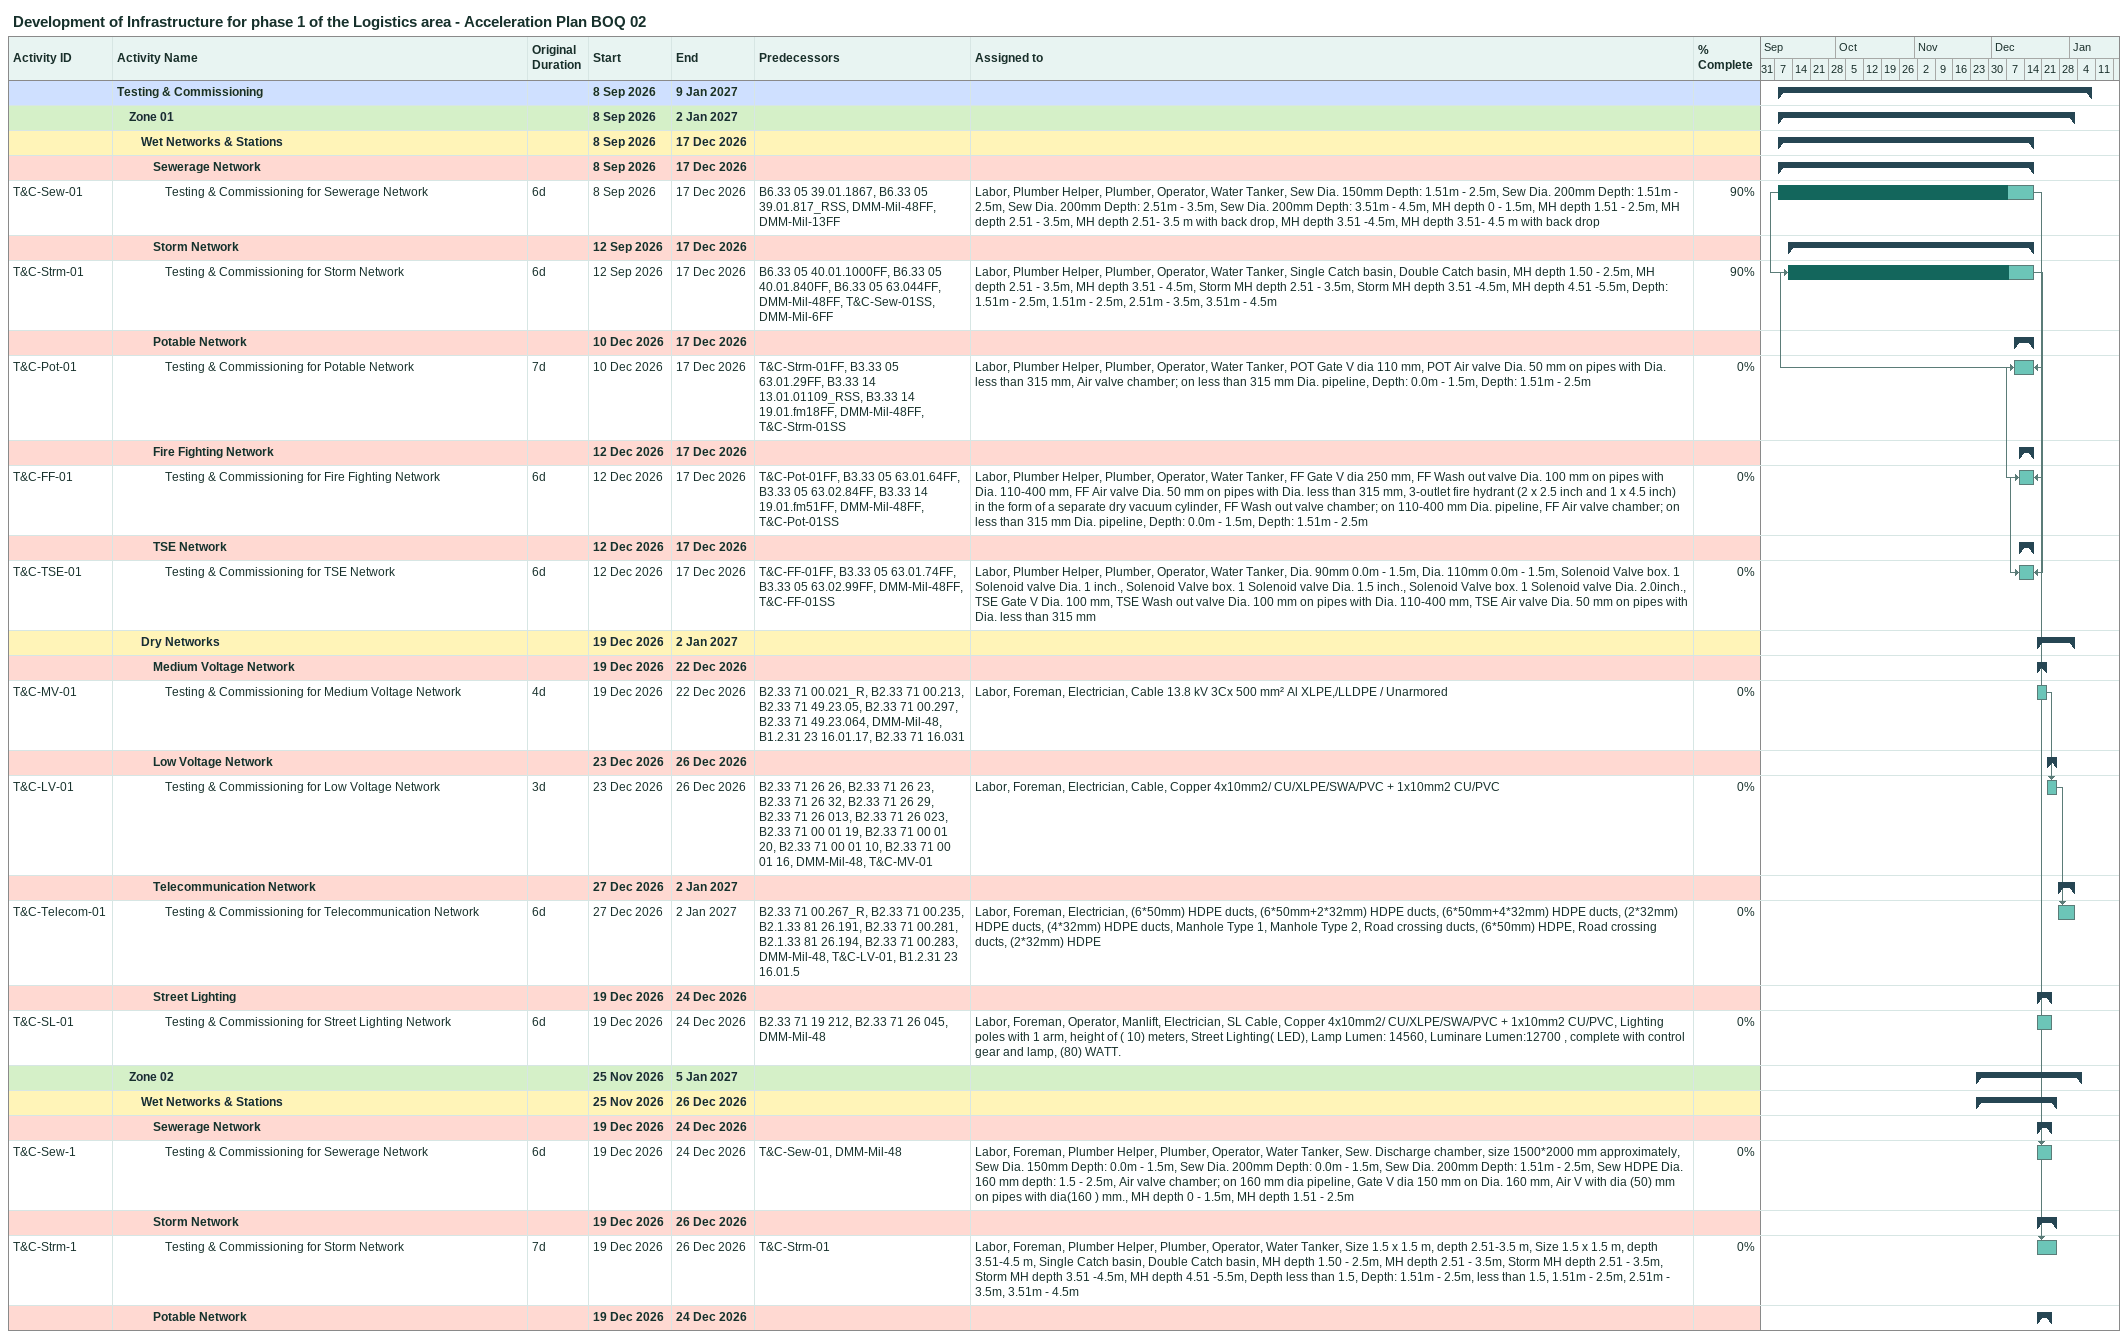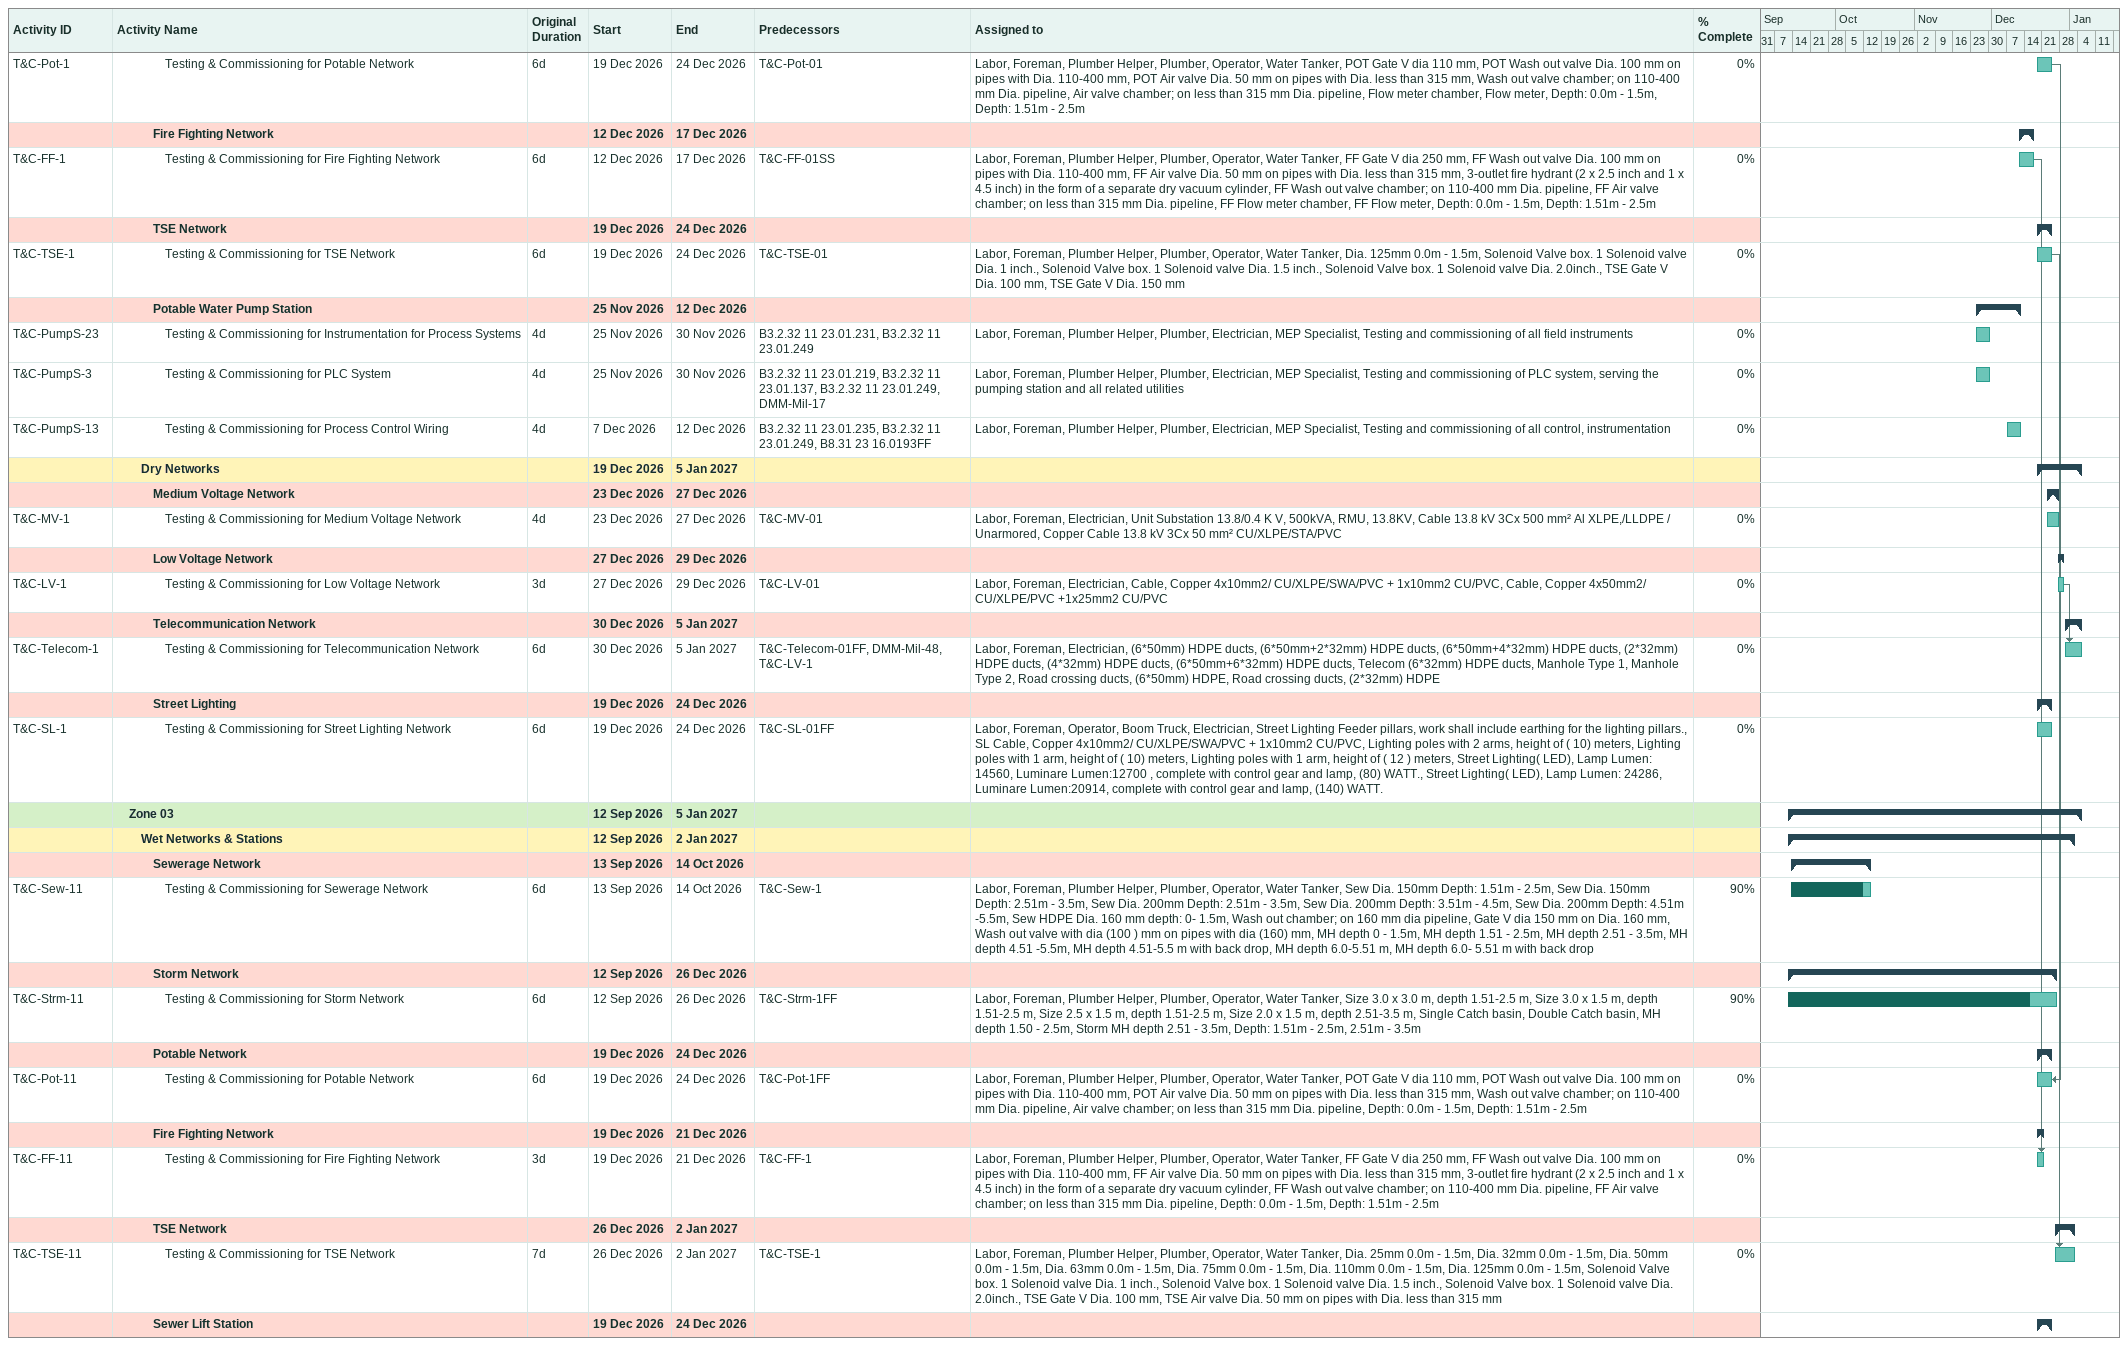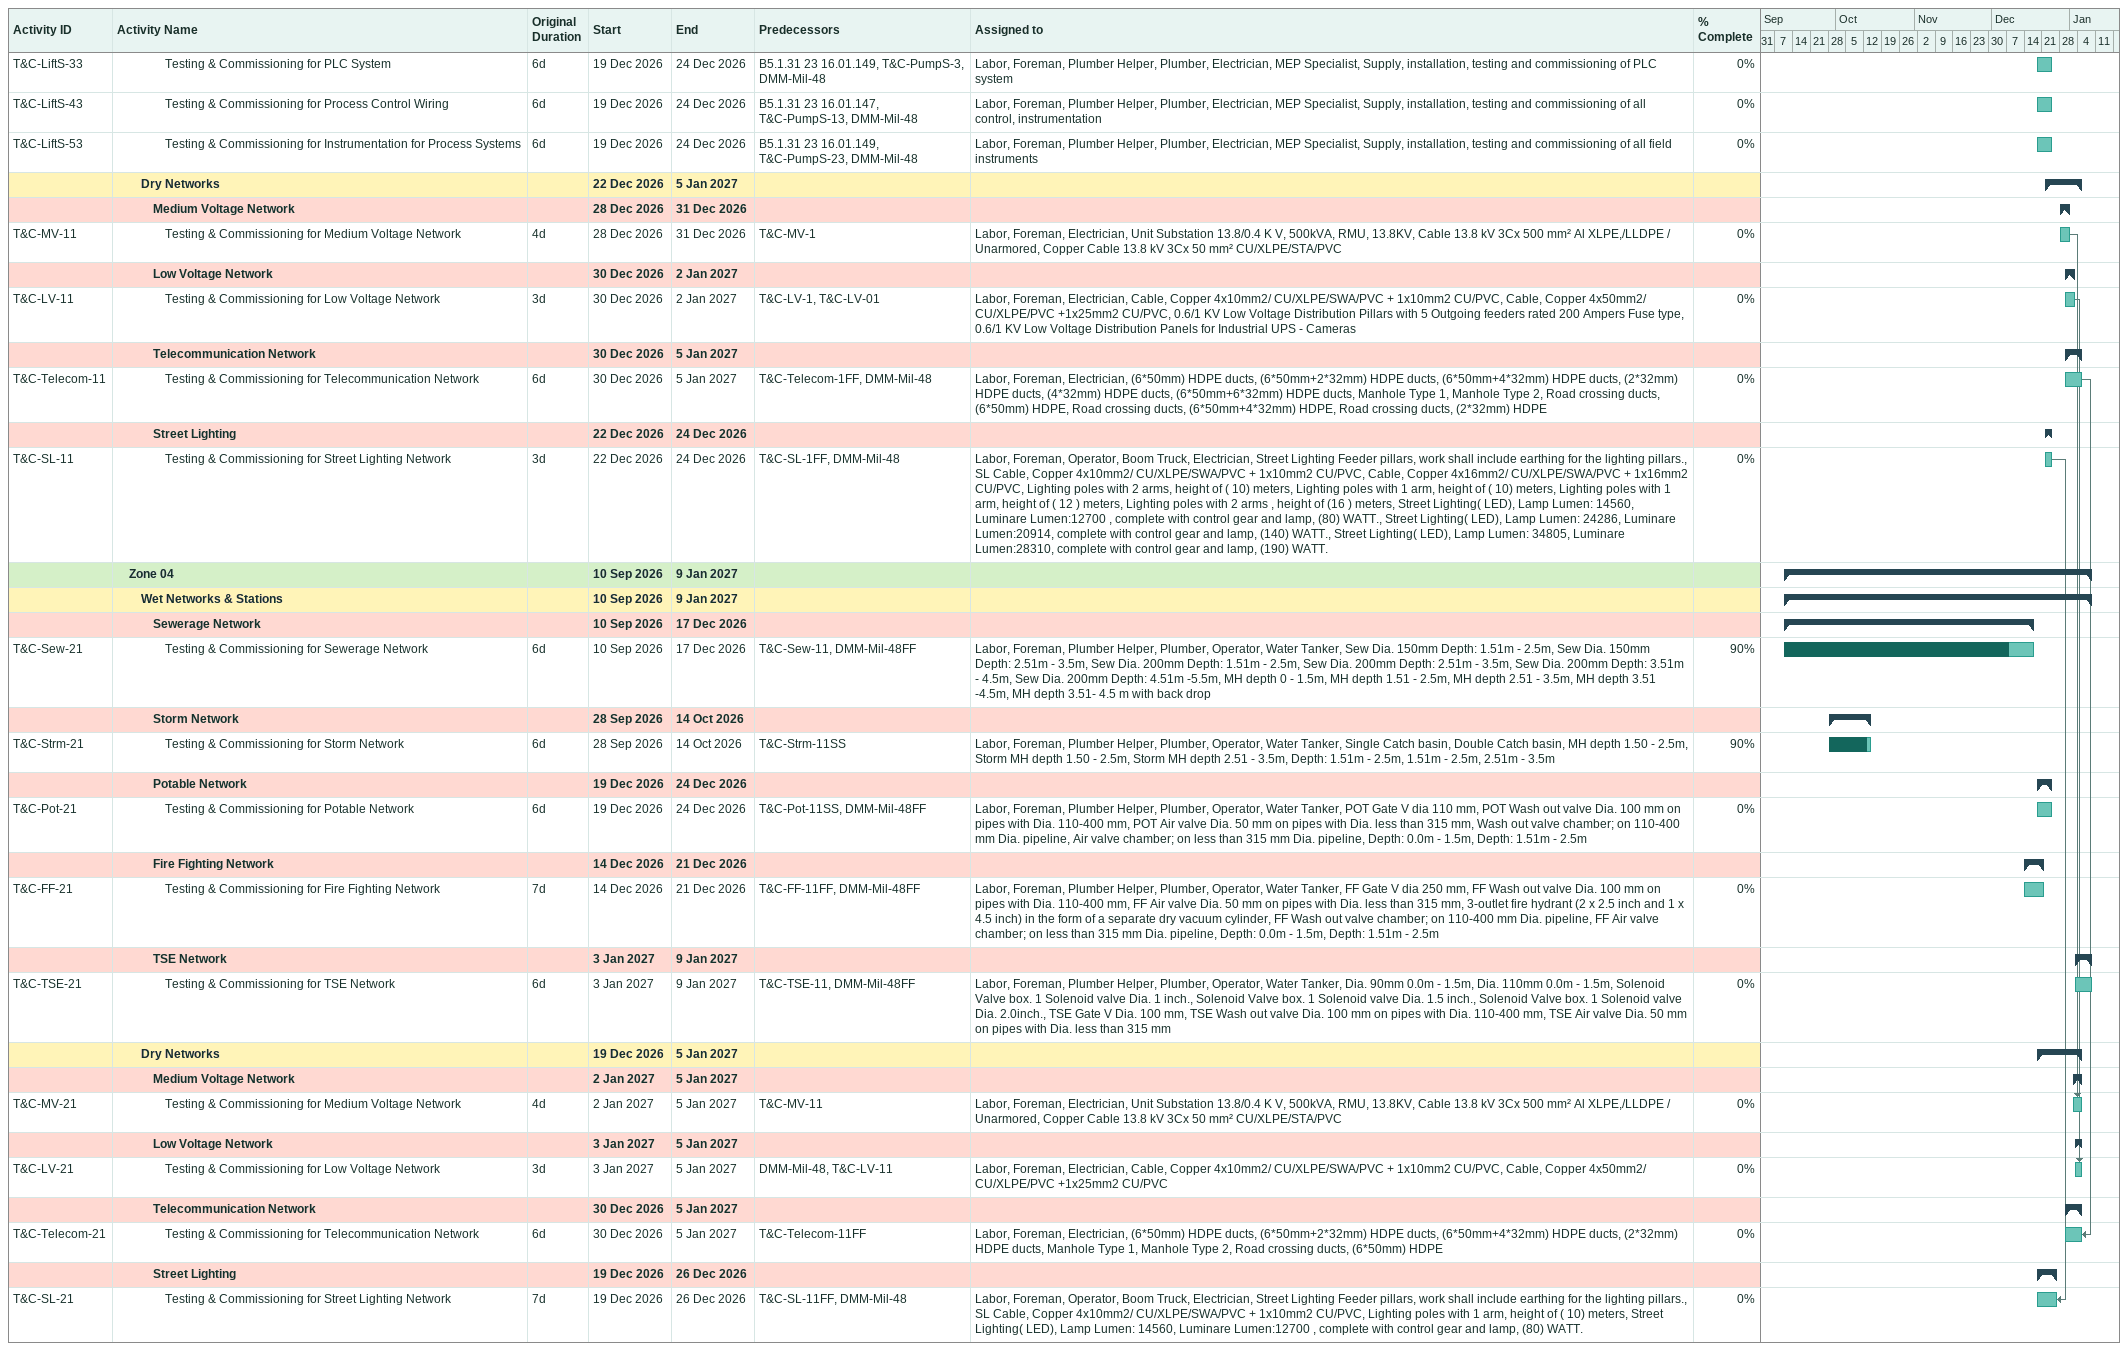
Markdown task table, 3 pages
Development of Infrastructure for phase 1 of the Logistics area - Acceleration Plan BOQ 02

| ID | Level | Task | Original duration | Start | Finish | Predecessors | Resources | % complete |
|---|---|---|---|---|---|---|---|---|
|  | 1 | **Testing & Commissioning** |  | 2026-09-08 | 2027-01-09 |  |  |  |
|  | 2 | **Zone 01** |  | 2026-09-08 | 2027-01-02 |  |  |  |
|  | 3 | **Wet Networks & Stations** |  | 2026-09-08 | 2026-12-17 |  |  |  |
|  | 4 | **Sewerage Network** |  | 2026-09-08 | 2026-12-17 |  |  |  |
| T&C-Sew-01 | 5 | Testing & Commissioning for Sewerage Network | 6d | 2026-09-08 | 2026-12-17 | B6.33 05 39.01.1867, B6.33 05 39.01.817_RSS, DMM-Mil-48FF, DMM-Mil-13FF | Labor, Plumber Helper, Plumber, Operator, Water Tanker, Sew Dia. 150mm Depth: 1.51m - 2.5m, Sew Dia. 200mm Depth: 1.51m - 2.5m, Sew Dia. 200mm Depth: 2.51m - 3.5m, Sew Dia. 200mm Depth: 3.51m - 4.5m, MH depth 0 - 1.5m, MH depth 1.51 - 2.5m, MH depth 2.51 - 3.5m, MH depth 2.51- 3.5 m with back drop, MH depth 3.51 -4.5m, MH depth 3.51- 4.5 m with back drop | 90 |
|  | 4 | **Storm Network** |  | 2026-09-12 | 2026-12-17 |  |  |  |
| T&C-Strm-01 | 5 | Testing & Commissioning for Storm Network | 6d | 2026-09-12 | 2026-12-17 | B6.33 05 40.01.1000FF, B6.33 05 40.01.840FF, B6.33 05 63.044FF, DMM-Mil-48FF, T&C-Sew-01SS, DMM-Mil-6FF | Labor, Plumber Helper, Plumber, Operator, Water Tanker, Single Catch basin, Double Catch basin, MH depth 1.50 - 2.5m, MH depth 2.51 - 3.5m, MH depth 3.51 - 4.5m, Storm MH depth 2.51 - 3.5m, Storm MH depth 3.51 -4.5m, MH depth 4.51 -5.5m, Depth: 1.51m - 2.5m, 1.51m - 2.5m, 2.51m - 3.5m, 3.51m - 4.5m | 90 |
|  | 4 | **Potable Network** |  | 2026-12-10 | 2026-12-17 |  |  |  |
| T&C-Pot-01 | 5 | Testing & Commissioning for Potable Network | 7d | 2026-12-10 | 2026-12-17 | T&C-Strm-01FF, B3.33 05 63.01.29FF, B3.33 14 13.01.01109_RSS, B3.33 14 19.01.fm18FF, DMM-Mil-48FF, T&C-Strm-01SS | Labor, Plumber Helper, Plumber, Operator, Water Tanker, POT Gate V dia 110 mm, POT Air valve Dia. 50 mm on pipes with Dia. less than 315 mm, Air valve chamber; on less than 315 mm Dia. pipeline, Depth: 0.0m - 1.5m, Depth: 1.51m - 2.5m | 0 |
|  | 4 | **Fire Fighting Network** |  | 2026-12-12 | 2026-12-17 |  |  |  |
| T&C-FF-01 | 5 | Testing & Commissioning for Fire Fighting Network | 6d | 2026-12-12 | 2026-12-17 | T&C-Pot-01FF, B3.33 05 63.01.64FF, B3.33 05 63.02.84FF, B3.33 14 19.01.fm51FF, DMM-Mil-48FF, T&C-Pot-01SS | Labor, Plumber Helper, Plumber, Operator, Water Tanker, FF Gate V dia 250 mm, FF Wash out valve Dia. 100 mm on pipes with Dia. 110-400 mm, FF Air valve Dia. 50 mm on pipes with Dia. less than 315 mm, 3-outlet fire hydrant (2 x 2.5 inch and 1 x 4.5 inch) in the form of a separate dry vacuum cylinder, FF Wash out valve chamber; on 110-400 mm Dia. pipeline, FF Air valve chamber; on less than 315 mm Dia. pipeline, Depth: 0.0m - 1.5m, Depth: 1.51m - 2.5m | 0 |
|  | 4 | **TSE Network** |  | 2026-12-12 | 2026-12-17 |  |  |  |
| T&C-TSE-01 | 5 | Testing & Commissioning for TSE Network | 6d | 2026-12-12 | 2026-12-17 | T&C-FF-01FF, B3.33 05 63.01.74FF, B3.33 05 63.02.99FF, DMM-Mil-48FF, T&C-FF-01SS | Labor, Plumber Helper, Plumber, Operator, Water Tanker, Dia. 90mm 0.0m - 1.5m, Dia. 110mm 0.0m - 1.5m, Solenoid Valve box. 1 Solenoid valve Dia. 1 inch., Solenoid Valve box. 1 Solenoid valve Dia. 1.5 inch., Solenoid Valve box. 1 Solenoid valve Dia. 2.0inch., TSE Gate V Dia. 100 mm, TSE Wash out valve Dia. 100 mm on pipes with Dia. 110-400 mm, TSE Air valve Dia. 50 mm on pipes with Dia. less than 315 mm | 0 |
|  | 3 | **Dry Networks** |  | 2026-12-19 | 2027-01-02 |  |  |  |
|  | 4 | **Medium Voltage Network** |  | 2026-12-19 | 2026-12-22 |  |  |  |
| T&C-MV-01 | 5 | Testing & Commissioning for Medium Voltage Network | 4d | 2026-12-19 | 2026-12-22 | B2.33 71 00.021_R, B2.33 71 00.213, B2.33 71 49.23.05, B2.33 71 00.297, B2.33 71 49.23.064, DMM-Mil-48, B1.2.31 23 16.01.17, B2.33 71 16.031 | Labor, Foreman, Electrician, Cable 13.8 kV 3Cx 500 mm² Al XLPE,/LLDPE / Unarmored | 0 |
|  | 4 | **Low Voltage Network** |  | 2026-12-23 | 2026-12-26 |  |  |  |
| T&C-LV-01 | 5 | Testing & Commissioning for Low Voltage Network | 3d | 2026-12-23 | 2026-12-26 | B2.33 71 26 26, B2.33 71 26 23, B2.33 71 26 32, B2.33 71 26 29, B2.33 71 26 013, B2.33 71 26 023, B2.33 71 00 01 19, B2.33 71 00 01 20, B2.33 71 00 01 10, B2.33 71 00 01 16, DMM-Mil-48, T&C-MV-01 | Labor, Foreman, Electrician, Cable, Copper 4x10mm2/ CU/XLPE/SWA/PVC + 1x10mm2 CU/PVC | 0 |
|  | 4 | **Telecommunication Network** |  | 2026-12-27 | 2027-01-02 |  |  |  |
| T&C-Telecom-01 | 5 | Testing & Commissioning for Telecommunication Network | 6d | 2026-12-27 | 2027-01-02 | B2.33 71 00.267_R, B2.33 71 00.235, B2.1.33 81 26.191, B2.33 71 00.281, B2.1.33 81 26.194, B2.33 71 00.283, DMM-Mil-48, T&C-LV-01, B1.2.31 23 16.01.5 | Labor, Foreman, Electrician, (6*50mm) HDPE ducts, (6*50mm+2*32mm) HDPE ducts, (6*50mm+4*32mm) HDPE ducts, (2*32mm) HDPE ducts, (4*32mm) HDPE ducts, Manhole Type 1, Manhole Type 2, Road crossing ducts, (6*50mm) HDPE, Road crossing ducts, (2*32mm) HDPE | 0 |
|  | 4 | **Street Lighting** |  | 2026-12-19 | 2026-12-24 |  |  |  |
| T&C-SL-01 | 5 | Testing & Commissioning for Street Lighting Network | 6d | 2026-12-19 | 2026-12-24 | B2.33 71 19 212, B2.33 71 26 045, DMM-Mil-48 | Labor, Foreman, Operator, Manlift, Electrician, SL Cable, Copper 4x10mm2/ CU/XLPE/SWA/PVC + 1x10mm2 CU/PVC, Lighting poles with 1 arm, height of ( 10) meters, Street Lighting( LED), Lamp Lumen: 14560, Luminare Lumen:12700 , complete with control gear and lamp, (80) WATT. | 0 |
|  | 2 | **Zone 02** |  | 2026-11-25 | 2027-01-05 |  |  |  |
|  | 3 | **Wet Networks & Stations** |  | 2026-11-25 | 2026-12-26 |  |  |  |
|  | 4 | **Sewerage Network** |  | 2026-12-19 | 2026-12-24 |  |  |  |
| T&C-Sew-1 | 5 | Testing & Commissioning for Sewerage Network | 6d | 2026-12-19 | 2026-12-24 | T&C-Sew-01, DMM-Mil-48 | Labor, Foreman, Plumber Helper, Plumber, Operator, Water Tanker, Sew. Discharge chamber, size 1500*2000 mm approximately, Sew Dia. 150mm Depth: 0.0m - 1.5m, Sew Dia. 200mm Depth: 0.0m - 1.5m, Sew Dia. 200mm Depth: 1.51m - 2.5m, Sew HDPE Dia. 160 mm depth: 1.5 - 2.5m, Air valve chamber; on 160 mm dia pipeline, Gate V dia 150 mm on Dia. 160 mm, Air V with dia (50) mm on pipes with dia(160 ) mm., MH depth 0 - 1.5m, MH depth 1.51 - 2.5m | 0 |
|  | 4 | **Storm Network** |  | 2026-12-19 | 2026-12-26 |  |  |  |
| T&C-Strm-1 | 5 | Testing & Commissioning for Storm Network | 7d | 2026-12-19 | 2026-12-26 | T&C-Strm-01 | Labor, Foreman, Plumber Helper, Plumber, Operator, Water Tanker, Size 1.5 x 1.5 m, depth 2.51-3.5 m, Size 1.5 x 1.5 m, depth 3.51-4.5 m, Single Catch basin, Double Catch basin, MH depth 1.50 - 2.5m, MH depth 2.51 - 3.5m, Storm MH depth 2.51 - 3.5m, Storm MH depth 3.51 -4.5m, MH depth 4.51 -5.5m, Depth less than 1.5, Depth: 1.51m - 2.5m, less than 1.5, 1.51m - 2.5m, 2.51m - 3.5m, 3.51m - 4.5m | 0 |
|  | 4 | **Potable Network** |  | 2026-12-19 | 2026-12-24 |  |  |  |
| T&C-Pot-1 | 5 | Testing & Commissioning for Potable Network | 6d | 2026-12-19 | 2026-12-24 | T&C-Pot-01 | Labor, Foreman, Plumber Helper, Plumber, Operator, Water Tanker, POT Gate V dia 110 mm, POT Wash out valve Dia. 100 mm on pipes with Dia. 110-400 mm, POT Air valve Dia. 50 mm on pipes with Dia. less than 315 mm, Wash out valve chamber; on 110-400 mm Dia. pipeline, Air valve chamber; on less than 315 mm Dia. pipeline, Flow meter chamber, Flow meter, Depth: 0.0m - 1.5m, Depth: 1.51m - 2.5m | 0 |
|  | 4 | **Fire Fighting Network** |  | 2026-12-12 | 2026-12-17 |  |  |  |
| T&C-FF-1 | 5 | Testing & Commissioning for Fire Fighting Network | 6d | 2026-12-12 | 2026-12-17 | T&C-FF-01SS | Labor, Foreman, Plumber Helper, Plumber, Operator, Water Tanker, FF Gate V dia 250 mm, FF Wash out valve Dia. 100 mm on pipes with Dia. 110-400 mm, FF Air valve Dia. 50 mm on pipes with Dia. less than 315 mm, 3-outlet fire hydrant (2 x 2.5 inch and 1 x 4.5 inch) in the form of a separate dry vacuum cylinder, FF Wash out valve chamber; on 110-400 mm Dia. pipeline, FF Air valve chamber; on less than 315 mm Dia. pipeline, FF Flow meter chamber, FF Flow meter, Depth: 0.0m - 1.5m, Depth: 1.51m - 2.5m | 0 |
|  | 4 | **TSE Network** |  | 2026-12-19 | 2026-12-24 |  |  |  |
| T&C-TSE-1 | 5 | Testing & Commissioning for TSE Network | 6d | 2026-12-19 | 2026-12-24 | T&C-TSE-01 | Labor, Foreman, Plumber Helper, Plumber, Operator, Water Tanker, Dia. 125mm 0.0m - 1.5m, Solenoid Valve box. 1 Solenoid valve Dia. 1 inch., Solenoid Valve box. 1 Solenoid valve Dia. 1.5 inch., Solenoid Valve box. 1 Solenoid valve Dia. 2.0inch., TSE Gate V Dia. 100 mm, TSE Gate V Dia. 150 mm | 0 |
|  | 4 | **Potable Water Pump Station** |  | 2026-11-25 | 2026-12-12 |  |  |  |
| T&C-PumpS-23 | 5 | Testing & Commissioning for Instrumentation for Process Systems | 4d | 2026-11-25 | 2026-11-30 | B3.2.32 11 23.01.231, B3.2.32 11 23.01.249 | Labor, Foreman, Plumber Helper, Plumber, Electrician, MEP Specialist, Testing and commissioning of all field instruments | 0 |
| T&C-PumpS-3 | 5 | Testing & Commissioning for PLC System | 4d | 2026-11-25 | 2026-11-30 | B3.2.32 11 23.01.219, B3.2.32 11 23.01.137, B3.2.32 11 23.01.249, DMM-Mil-17 | Labor, Foreman, Plumber Helper, Plumber, Electrician, MEP Specialist, Testing and commissioning of PLC system, serving the pumping station and all related utilities | 0 |
| T&C-PumpS-13 | 5 | Testing & Commissioning for Process Control Wiring | 4d | 2026-12-07 | 2026-12-12 | B3.2.32 11 23.01.235, B3.2.32 11 23.01.249, B8.31 23 16.0193FF | Labor, Foreman, Plumber Helper, Plumber, Electrician, MEP Specialist, Testing and commissioning of all control, instrumentation | 0 |
|  | 3 | **Dry Networks** |  | 2026-12-19 | 2027-01-05 |  |  |  |
|  | 4 | **Medium Voltage Network** |  | 2026-12-23 | 2026-12-27 |  |  |  |
| T&C-MV-1 | 5 | Testing & Commissioning for Medium Voltage Network | 4d | 2026-12-23 | 2026-12-27 | T&C-MV-01 | Labor, Foreman, Electrician, Unit Substation 13.8/0.4 K V, 500kVA, RMU, 13.8KV, Cable 13.8 kV 3Cx 500 mm² Al XLPE,/LLDPE / Unarmored, Copper Cable 13.8 kV 3Cx 50 mm² CU/XLPE/STA/PVC | 0 |
|  | 4 | **Low Voltage Network** |  | 2026-12-27 | 2026-12-29 |  |  |  |
| T&C-LV-1 | 5 | Testing & Commissioning for Low Voltage Network | 3d | 2026-12-27 | 2026-12-29 | T&C-LV-01 | Labor, Foreman, Electrician, Cable, Copper 4x10mm2/ CU/XLPE/SWA/PVC + 1x10mm2 CU/PVC, Cable, Copper 4x50mm2/ CU/XLPE/PVC +1x25mm2 CU/PVC | 0 |
|  | 4 | **Telecommunication Network** |  | 2026-12-30 | 2027-01-05 |  |  |  |
| T&C-Telecom-1 | 5 | Testing & Commissioning for Telecommunication Network | 6d | 2026-12-30 | 2027-01-05 | T&C-Telecom-01FF, DMM-Mil-48, T&C-LV-1 | Labor, Foreman, Electrician, (6*50mm) HDPE ducts, (6*50mm+2*32mm) HDPE ducts, (6*50mm+4*32mm) HDPE ducts, (2*32mm) HDPE ducts, (4*32mm) HDPE ducts, (6*50mm+6*32mm) HDPE ducts, Telecom (6*32mm) HDPE ducts, Manhole Type 1, Manhole Type 2, Road crossing ducts, (6*50mm) HDPE, Road crossing ducts, (2*32mm) HDPE | 0 |
|  | 4 | **Street Lighting** |  | 2026-12-19 | 2026-12-24 |  |  |  |
| T&C-SL-1 | 5 | Testing & Commissioning for Street Lighting Network | 6d | 2026-12-19 | 2026-12-24 | T&C-SL-01FF | Labor, Foreman, Operator, Boom Truck, Electrician, Street Lighting Feeder pillars, work shall include earthing for the lighting pillars., SL Cable, Copper 4x10mm2/ CU/XLPE/SWA/PVC + 1x10mm2 CU/PVC, Lighting poles with 2 arms, height of ( 10) meters, Lighting poles with 1 arm, height of ( 10) meters, Lighting poles with 1 arm, height of ( 12 ) meters, Street Lighting( LED), Lamp Lumen: 14560, Luminare Lumen:12700 , complete with control gear and lamp, (80) WATT., Street Lighting( LED), Lamp Lumen: 24286, Luminare Lumen:20914, complete with control gear and lamp, (140) WATT. | 0 |
|  | 2 | **Zone 03** |  | 2026-09-12 | 2027-01-05 |  |  |  |
|  | 3 | **Wet Networks & Stations** |  | 2026-09-12 | 2027-01-02 |  |  |  |
|  | 4 | **Sewerage Network** |  | 2026-09-13 | 2026-10-14 |  |  |  |
| T&C-Sew-11 | 5 | Testing & Commissioning for Sewerage Network | 6d | 2026-09-13 | 2026-10-14 | T&C-Sew-1 | Labor, Foreman, Plumber Helper, Plumber, Operator, Water Tanker, Sew Dia. 150mm Depth: 1.51m - 2.5m, Sew Dia. 150mm Depth: 2.51m - 3.5m, Sew Dia. 200mm Depth: 2.51m - 3.5m, Sew Dia. 200mm Depth: 3.51m - 4.5m, Sew Dia. 200mm Depth: 4.51m -5.5m, Sew HDPE Dia. 160 mm depth: 0- 1.5m, Wash out chamber; on 160 mm dia pipeline, Gate V dia 150 mm on Dia. 160 mm, Wash out valve with dia (100 ) mm on pipes with dia (160) mm, MH depth 0 - 1.5m, MH depth 1.51 - 2.5m, MH depth 2.51 - 3.5m, MH depth 4.51 -5.5m, MH depth 4.51-5.5 m with back drop, MH depth 6.0-5.51 m, MH depth 6.0- 5.51 m with back drop | 90 |
|  | 4 | **Storm Network** |  | 2026-09-12 | 2026-12-26 |  |  |  |
| T&C-Strm-11 | 5 | Testing & Commissioning for Storm Network | 6d | 2026-09-12 | 2026-12-26 | T&C-Strm-1FF | Labor, Foreman, Plumber Helper, Plumber, Operator, Water Tanker, Size 3.0 x 3.0 m, depth 1.51-2.5 m, Size 3.0 x 1.5 m, depth 1.51-2.5 m, Size 2.5 x 1.5 m, depth 1.51-2.5 m, Size 2.0 x 1.5 m, depth 2.51-3.5 m, Single Catch basin, Double Catch basin, MH depth 1.50 - 2.5m, Storm MH depth 2.51 - 3.5m, Depth: 1.51m - 2.5m, 2.51m - 3.5m | 90 |
|  | 4 | **Potable Network** |  | 2026-12-19 | 2026-12-24 |  |  |  |
| T&C-Pot-11 | 5 | Testing & Commissioning for Potable Network | 6d | 2026-12-19 | 2026-12-24 | T&C-Pot-1FF | Labor, Foreman, Plumber Helper, Plumber, Operator, Water Tanker, POT Gate V dia 110 mm, POT Wash out valve Dia. 100 mm on pipes with Dia. 110-400 mm, POT Air valve Dia. 50 mm on pipes with Dia. less than 315 mm, Wash out valve chamber; on 110-400 mm Dia. pipeline, Air valve chamber; on less than 315 mm Dia. pipeline, Depth: 0.0m - 1.5m, Depth: 1.51m - 2.5m | 0 |
|  | 4 | **Fire Fighting Network** |  | 2026-12-19 | 2026-12-21 |  |  |  |
| T&C-FF-11 | 5 | Testing & Commissioning for Fire Fighting Network | 3d | 2026-12-19 | 2026-12-21 | T&C-FF-1 | Labor, Foreman, Plumber Helper, Plumber, Operator, Water Tanker, FF Gate V dia 250 mm, FF Wash out valve Dia. 100 mm on pipes with Dia. 110-400 mm, FF Air valve Dia. 50 mm on pipes with Dia. less than 315 mm, 3-outlet fire hydrant (2 x 2.5 inch and 1 x 4.5 inch) in the form of a separate dry vacuum cylinder, FF Wash out valve chamber; on 110-400 mm Dia. pipeline, FF Air valve chamber; on less than 315 mm Dia. pipeline, Depth: 0.0m - 1.5m, Depth: 1.51m - 2.5m | 0 |
|  | 4 | **TSE Network** |  | 2026-12-26 | 2027-01-02 |  |  |  |
| T&C-TSE-11 | 5 | Testing & Commissioning for TSE Network | 7d | 2026-12-26 | 2027-01-02 | T&C-TSE-1 | Labor, Foreman, Plumber Helper, Plumber, Operator, Water Tanker, Dia. 25mm 0.0m - 1.5m, Dia. 32mm 0.0m - 1.5m, Dia. 50mm 0.0m - 1.5m, Dia. 63mm 0.0m - 1.5m, Dia. 75mm 0.0m - 1.5m, Dia. 110mm 0.0m - 1.5m, Dia. 125mm 0.0m - 1.5m, Solenoid Valve box. 1 Solenoid valve Dia. 1 inch., Solenoid Valve box. 1 Solenoid valve Dia. 1.5 inch., Solenoid Valve box. 1 Solenoid valve Dia. 2.0inch., TSE Gate V Dia. 100 mm, TSE Air valve Dia. 50 mm on pipes with Dia. less than 315 mm | 0 |
|  | 4 | **Sewer Lift Station** |  | 2026-12-19 | 2026-12-24 |  |  |  |
| T&C-LiftS-33 | 5 | Testing & Commissioning for PLC System | 6d | 2026-12-19 | 2026-12-24 | B5.1.31 23 16.01.149, T&C-PumpS-3, DMM-Mil-48 | Labor, Foreman, Plumber Helper, Plumber, Electrician, MEP Specialist, Supply, installation, testing and commissioning of PLC system | 0 |
| T&C-LiftS-43 | 5 | Testing & Commissioning for Process Control Wiring | 6d | 2026-12-19 | 2026-12-24 | B5.1.31 23 16.01.147, T&C-PumpS-13, DMM-Mil-48 | Labor, Foreman, Plumber Helper, Plumber, Electrician, MEP Specialist, Supply, installation, testing and commissioning of all control, instrumentation | 0 |
| T&C-LiftS-53 | 5 | Testing & Commissioning for Instrumentation for Process Systems | 6d | 2026-12-19 | 2026-12-24 | B5.1.31 23 16.01.149, T&C-PumpS-23, DMM-Mil-48 | Labor, Foreman, Plumber Helper, Plumber, Electrician, MEP Specialist, Supply, installation, testing and commissioning of all field instruments | 0 |
|  | 3 | **Dry Networks** |  | 2026-12-22 | 2027-01-05 |  |  |  |
|  | 4 | **Medium Voltage Network** |  | 2026-12-28 | 2026-12-31 |  |  |  |
| T&C-MV-11 | 5 | Testing & Commissioning for Medium Voltage Network | 4d | 2026-12-28 | 2026-12-31 | T&C-MV-1 | Labor, Foreman, Electrician, Unit Substation 13.8/0.4 K V, 500kVA, RMU, 13.8KV, Cable 13.8 kV 3Cx 500 mm² Al XLPE,/LLDPE / Unarmored, Copper Cable 13.8 kV 3Cx 50 mm² CU/XLPE/STA/PVC | 0 |
|  | 4 | **Low Voltage Network** |  | 2026-12-30 | 2027-01-02 |  |  |  |
| T&C-LV-11 | 5 | Testing & Commissioning for Low Voltage Network | 3d | 2026-12-30 | 2027-01-02 | T&C-LV-1, T&C-LV-01 | Labor, Foreman, Electrician, Cable, Copper 4x10mm2/ CU/XLPE/SWA/PVC + 1x10mm2 CU/PVC, Cable, Copper 4x50mm2/ CU/XLPE/PVC +1x25mm2 CU/PVC, 0.6/1 KV Low Voltage Distribution Pillars with 5 Outgoing feeders rated 200 Ampers Fuse type, 0.6/1 KV Low Voltage Distribution Panels for Industrial UPS - Cameras | 0 |
|  | 4 | **Telecommunication Network** |  | 2026-12-30 | 2027-01-05 |  |  |  |
| T&C-Telecom-11 | 5 | Testing & Commissioning for Telecommunication Network | 6d | 2026-12-30 | 2027-01-05 | T&C-Telecom-1FF, DMM-Mil-48 | Labor, Foreman, Electrician, (6*50mm) HDPE ducts, (6*50mm+2*32mm) HDPE ducts, (6*50mm+4*32mm) HDPE ducts, (2*32mm) HDPE ducts, (4*32mm) HDPE ducts, (6*50mm+6*32mm) HDPE ducts, Manhole Type 1, Manhole Type 2, Road crossing ducts, (6*50mm) HDPE, Road crossing ducts, (6*50mm+4*32mm) HDPE, Road crossing ducts, (2*32mm) HDPE | 0 |
|  | 4 | **Street Lighting** |  | 2026-12-22 | 2026-12-24 |  |  |  |
| T&C-SL-11 | 5 | Testing & Commissioning for Street Lighting Network | 3d | 2026-12-22 | 2026-12-24 | T&C-SL-1FF, DMM-Mil-48 | Labor, Foreman, Operator, Boom Truck, Electrician, Street Lighting Feeder pillars, work shall include earthing for the lighting pillars., SL Cable, Copper 4x10mm2/ CU/XLPE/SWA/PVC + 1x10mm2 CU/PVC, Cable, Copper 4x16mm2/ CU/XLPE/SWA/PVC + 1x16mm2 CU/PVC, Lighting poles with 2 arms, height of ( 10) meters, Lighting poles with 1 arm, height of ( 10) meters, Lighting poles with 1 arm, height of ( 12 ) meters, Lighting poles with 2 arms , height of (16 ) meters, Street Lighting( LED), Lamp Lumen: 14560, Luminare Lumen:12700 , complete with control gear and lamp, (80) WATT., Street Lighting( LED), Lamp Lumen: 24286, Luminare Lumen:20914, complete with control gear and lamp, (140) WATT., Street Lighting( LED), Lamp Lumen: 34805, Luminare Lumen:28310, complete with control gear and lamp, (190) WATT. | 0 |
|  | 2 | **Zone 04** |  | 2026-09-10 | 2027-01-09 |  |  |  |
|  | 3 | **Wet Networks & Stations** |  | 2026-09-10 | 2027-01-09 |  |  |  |
|  | 4 | **Sewerage Network** |  | 2026-09-10 | 2026-12-17 |  |  |  |
| T&C-Sew-21 | 5 | Testing & Commissioning for Sewerage Network | 6d | 2026-09-10 | 2026-12-17 | T&C-Sew-11, DMM-Mil-48FF | Labor, Foreman, Plumber Helper, Plumber, Operator, Water Tanker, Sew Dia. 150mm Depth: 1.51m - 2.5m, Sew Dia. 150mm Depth: 2.51m - 3.5m, Sew Dia. 200mm Depth: 1.51m - 2.5m, Sew Dia. 200mm Depth: 2.51m - 3.5m, Sew Dia. 200mm Depth: 3.51m - 4.5m, Sew Dia. 200mm Depth: 4.51m -5.5m, MH depth 0 - 1.5m, MH depth 1.51 - 2.5m, MH depth 2.51 - 3.5m, MH depth 3.51 -4.5m, MH depth 3.51- 4.5 m with back drop | 90 |
|  | 4 | **Storm Network** |  | 2026-09-28 | 2026-10-14 |  |  |  |
| T&C-Strm-21 | 5 | Testing & Commissioning for Storm Network | 6d | 2026-09-28 | 2026-10-14 | T&C-Strm-11SS | Labor, Foreman, Plumber Helper, Plumber, Operator, Water Tanker, Single Catch basin, Double Catch basin, MH depth 1.50 - 2.5m, Storm MH depth 1.50 - 2.5m, Storm MH depth 2.51 - 3.5m, Depth: 1.51m - 2.5m, 1.51m - 2.5m, 2.51m - 3.5m | 90 |
|  | 4 | **Potable Network** |  | 2026-12-19 | 2026-12-24 |  |  |  |
| T&C-Pot-21 | 5 | Testing & Commissioning for Potable Network | 6d | 2026-12-19 | 2026-12-24 | T&C-Pot-11SS, DMM-Mil-48FF | Labor, Foreman, Plumber Helper, Plumber, Operator, Water Tanker, POT Gate V dia 110 mm, POT Wash out valve Dia. 100 mm on pipes with Dia. 110-400 mm, POT Air valve Dia. 50 mm on pipes with Dia. less than 315 mm, Wash out valve chamber; on 110-400 mm Dia. pipeline, Air valve chamber; on less than 315 mm Dia. pipeline, Depth: 0.0m - 1.5m, Depth: 1.51m - 2.5m | 0 |
|  | 4 | **Fire Fighting Network** |  | 2026-12-14 | 2026-12-21 |  |  |  |
| T&C-FF-21 | 5 | Testing & Commissioning for Fire Fighting Network | 7d | 2026-12-14 | 2026-12-21 | T&C-FF-11FF, DMM-Mil-48FF | Labor, Foreman, Plumber Helper, Plumber, Operator, Water Tanker, FF Gate V dia 250 mm, FF Wash out valve Dia. 100 mm on pipes with Dia. 110-400 mm, FF Air valve Dia. 50 mm on pipes with Dia. less than 315 mm, 3-outlet fire hydrant (2 x 2.5 inch and 1 x 4.5 inch) in the form of a separate dry vacuum cylinder, FF Wash out valve chamber; on 110-400 mm Dia. pipeline, FF Air valve chamber; on less than 315 mm Dia. pipeline, Depth: 0.0m - 1.5m, Depth: 1.51m - 2.5m | 0 |
|  | 4 | **TSE Network** |  | 2027-01-03 | 2027-01-09 |  |  |  |
| T&C-TSE-21 | 5 | Testing & Commissioning for TSE Network | 6d | 2027-01-03 | 2027-01-09 | T&C-TSE-11, DMM-Mil-48FF | Labor, Foreman, Plumber Helper, Plumber, Operator, Water Tanker, Dia. 90mm 0.0m - 1.5m, Dia. 110mm 0.0m - 1.5m, Solenoid Valve box. 1 Solenoid valve Dia. 1 inch., Solenoid Valve box. 1 Solenoid valve Dia. 1.5 inch., Solenoid Valve box. 1 Solenoid valve Dia. 2.0inch., TSE Gate V Dia. 100 mm, TSE Wash out valve Dia. 100 mm on pipes with Dia. 110-400 mm, TSE Air valve Dia. 50 mm on pipes with Dia. less than 315 mm | 0 |
|  | 3 | **Dry Networks** |  | 2026-12-19 | 2027-01-05 |  |  |  |
|  | 4 | **Medium Voltage Network** |  | 2027-01-02 | 2027-01-05 |  |  |  |
| T&C-MV-21 | 5 | Testing & Commissioning for Medium Voltage Network | 4d | 2027-01-02 | 2027-01-05 | T&C-MV-11 | Labor, Foreman, Electrician, Unit Substation 13.8/0.4 K V, 500kVA, RMU, 13.8KV, Cable 13.8 kV 3Cx 500 mm² Al XLPE,/LLDPE / Unarmored, Copper Cable 13.8 kV 3Cx 50 mm² CU/XLPE/STA/PVC | 0 |
|  | 4 | **Low Voltage Network** |  | 2027-01-03 | 2027-01-05 |  |  |  |
| T&C-LV-21 | 5 | Testing & Commissioning for Low Voltage Network | 3d | 2027-01-03 | 2027-01-05 | DMM-Mil-48, T&C-LV-11 | Labor, Foreman, Electrician, Cable, Copper 4x10mm2/ CU/XLPE/SWA/PVC + 1x10mm2 CU/PVC, Cable, Copper 4x50mm2/ CU/XLPE/PVC +1x25mm2 CU/PVC | 0 |
|  | 4 | **Telecommunication Network** |  | 2026-12-30 | 2027-01-05 |  |  |  |
| T&C-Telecom-21 | 5 | Testing & Commissioning for Telecommunication Network | 6d | 2026-12-30 | 2027-01-05 | T&C-Telecom-11FF | Labor, Foreman, Electrician, (6*50mm) HDPE ducts, (6*50mm+2*32mm) HDPE ducts, (6*50mm+4*32mm) HDPE ducts, (2*32mm) HDPE ducts, Manhole Type 1, Manhole Type 2, Road crossing ducts, (6*50mm) HDPE | 0 |
|  | 4 | **Street Lighting** |  | 2026-12-19 | 2026-12-26 |  |  |  |
| T&C-SL-21 | 5 | Testing & Commissioning for Street Lighting Network | 7d | 2026-12-19 | 2026-12-26 | T&C-SL-11FF, DMM-Mil-48 | Labor, Foreman, Operator, Boom Truck, Electrician, Street Lighting Feeder pillars, work shall include earthing for the lighting pillars., SL Cable, Copper 4x10mm2/ CU/XLPE/SWA/PVC + 1x10mm2 CU/PVC, Lighting poles with 1 arm, height of ( 10) meters, Street Lighting( LED), Lamp Lumen: 14560, Luminare Lumen:12700 , complete with control gear and lamp, (80) WATT. | 0 |
